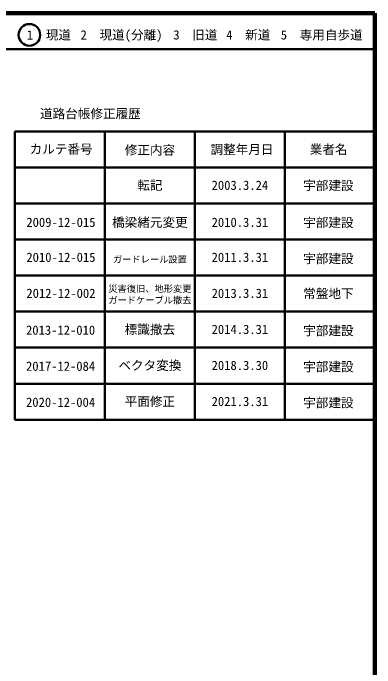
# Model space of a CAD drawing. Units: millimetres, scale not verified. Extents: x 40000 to 680000, y 20000 to 380000.
# Drawn here: x 579500 to 680000, y 198357 to 380000 of the extents above; entities that cross this region are included whole.
import ezdxf
from ezdxf.enums import TextEntityAlignment as Align

# ---------------------------------------------------------------- set-up
doc = ezdxf.new("R2010")
doc.units = ezdxf.units.MM
doc.header["$LTSCALE"] = 1000
for name, color, linetype, lineweight in [('M-TTL', 2, 'Continuous', 140), ('M-TTL-FRAM', 2, 'Continuous', 50), ('M-TTL-LINE', 7, 'Continuous', 50), ('M-TTL-TXT', 7, 'Continuous', 50)]:
    doc.layers.add(name, color=color, linetype=linetype, lineweight=lineweight)
doc.styles.add('ＭＳ ゴシック', font='')
doc.styles.get('ＭＳ ゴシック').set_extended_font_data('MS Gothic')

msp = doc.modelspace()

# ---------------------------------------------------------------- linework, layer by layer
at = {"layer": 'M-TTL'}
for p, q in [((680000, 380000), (40000, 380000)), ((680000, 20000), (680000, 380000))]:
    msp.add_line(p, q, dxfattribs=at)
at = {"layer": 'M-TTL-FRAM'}
for p, q in [((580000, 347197), (580000, 267197)), ((580000, 347197), (680000, 347197)), ((580000, 277197), (680000, 277197)), ((580000, 267197), (680000, 267197))]:
    msp.add_line(p, q, dxfattribs=at)
at = {"layer": 'M-TTL-LINE'}
for p, q in [((40000, 370000), (680000, 370000)), ((605000, 347197), (605000, 267197)), ((630000, 347197), (630000, 267197)), ((655000, 347197), (655000, 267197)), ((580000, 337197), (680000, 337197)), ((580000, 327197), (680000, 327197)), ((580000, 317197), (680000, 317197)), ((580000, 307197), (680000, 307197)), ((580000, 297197), (680000, 297197)), ((580000, 287197), (680000, 287197))]:
    msp.add_line(p, q, dxfattribs=at)
at = {"layer": 'M-TTL-TXT'}
msp.add_circle((584031, 373958), 3000, dxfattribs=at)

# ---------------------------------------------------------------- texts
at = {"layer": 'M-TTL-TXT', "style": 'ＭＳ ゴシック'}
for s, p in [('1\u3000現道', (589448, 373958)), ('2\u3000現道(分離)', (609619, 373958)), ('3\u3000旧道', (630121, 373958)), ('4\u3000新道', (644824, 373958)), ('5\u3000専用自歩道', (665228, 373958)), ('道路台帳修正履歴', (600968, 352113)), ('カルテ番号', (592839, 342277)), ('修正内容', (617509, 342023)), ('調整年月日', (643089, 342197)), ('業者名', (667134, 342197)), ('転記', (617500, 332245)), ('2003.3.24', (642500, 332245)), ('宇部建設', (667077, 332189)), ('橋梁緒元変更', (617500, 321969)), ('宇部建設', (667077, 321912)), ('2009-12-015', (592792, 321969)), ('2010.3.31', (642500, 321969)), ('宇部建設', (667077, 311912)), ('宇部建設', (667077, 291912)), ('宇部建設', (667077, 281912)), ('宇部建設', (667077, 271912))]:
    msp.add_text(s, height=2566, dxfattribs=at).set_placement(p, align=Align.MIDDLE_CENTER)
for s, height, p in [('2010-12-015', 2566, (592792, 310219)), ('ガードレール設置', 1833, (617500, 310219)), ('2011.3.31', 2566, (642500, 310219)), ('2012-12-002', 2566, (592792, 300219)), ('災害復旧、地形変更', 1833, (617500, 302079)), ('2013.3.31', 2566, (642500, 300219)), ('常盤地下', 2566, (667077, 300162)), ('ガードケーブル撤去', 1833, (617500, 298904)), ('2013-12-010', 2566, (592697, 290000)), ('標識撤去', 2566, (617500, 290219)), ('2014.3.31', 2566, (642500, 290219)), ('ベクタ変換', 2566, (617500, 280219)), ('2018.3.30', 2566, (642500, 280219)), ('2017-12-084', 2566, (592697, 280000)), ('2020-12-004', 2566, (592697, 270000)), ('平面修正', 2566, (617500, 270219)), ('2021.3.31', 2566, (642500, 270219))]:
    msp.add_text(s, height=height, dxfattribs=at).set_placement(p, align=Align.BOTTOM_CENTER)

doc.saveas('drawing.dxf')
